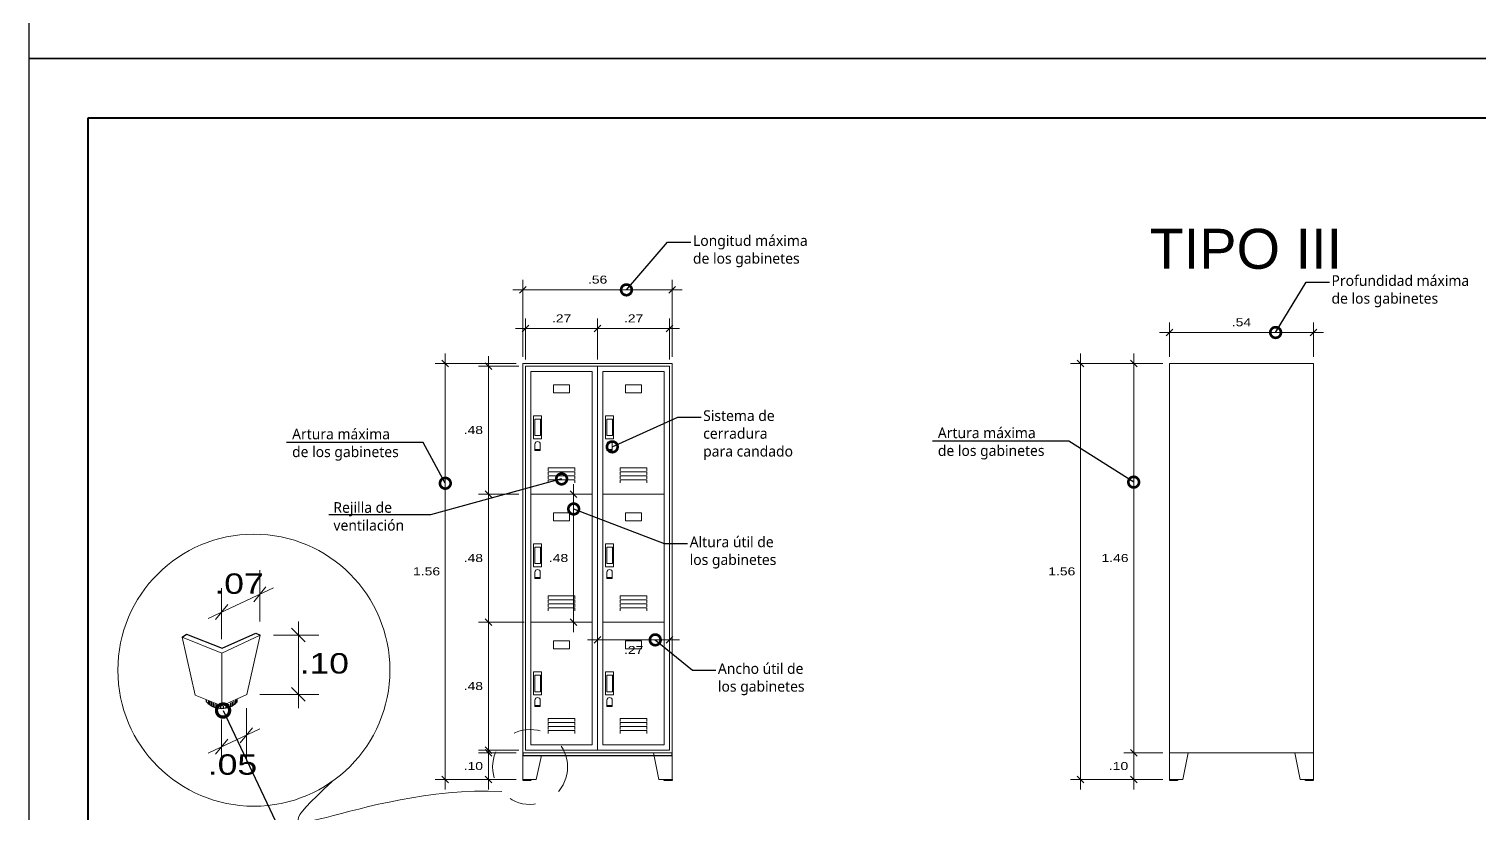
# Model space of a CAD drawing. Header units: inches. Extents: x 14.5 to 23.1, y -0.2 to 17.9.
# Drawn here: x 14.48 to 19.92, y 3.02 to 5.96 of the extents above; entities that cross this region are included whole.
import ezdxf
from ezdxf import colors
from ezdxf.entities.mleader import LeaderData, LeaderLine
from ezdxf.math import Vec2, Vec3

# ---------------------------------------------------------------- set-up
doc = ezdxf.new("R2010")
doc.units = ezdxf.units.IN
doc.header["$MEASUREMENT"] = 0
doc.linetypes.add('ACAD_ISO03W100', pattern=[30, 12, -18])
doc.linetypes.add('HIDDENX2', pattern=[19.05, 12.7, -6.35])
for name, color, linetype, lineweight in [('01', 9, 'Continuous', 5), ('02', 7, 'Continuous', 20), ('A_PROYECCIONES-02', 1, 'HIDDENX2', 13), ('Letras El', 7, 'Continuous', 5)]:
    doc.layers.add(name, color=color, linetype=linetype, lineweight=lineweight)
doc.styles.add('Santa Rosa 1 50', font='trebuc.ttf')
doc.styles.get("Standard").update_dxf_attribs({"font": 'arial.ttf'})
doc.styles.add('TM-DIM', font='GOTHIC.TTF', dxfattribs={"width": 1.3})
doc.dimstyles.new('TM-25-4', dxfattribs={"dimscale": 0.25, "dimtxt": 0.12, "dimasz": 0.1, "dimexe": 0.15, "dimexo": 0.1, "dimgap": 0.09, "dimtad": 2, "dimtih": 1, "dimtoh": 1, "dimzin": 4, "dimdsep": 46, "dimtxsty": 'TM-DIM', "dimblk": 'OBLIQUE', "dimcen": 0.05, "dimdle": 0.15, "dimclrd": 1, "dimclre": 1, "dimclrt": 7, "dimadec": 0, "dimazin": 0, "dimtfac": 1, "dimtix": 1, "dimtmove": 2, "dimatfit": 3, "dimldrblk": 'OBLIQUE', "dimfxl": 1, "dimtolj": 1, "dimtzin": 4, "dimlwd": 0, "dimlwe": 0, "dimarcsym": 0})

# ---------------------------------------------------------------- blocks, each defined once
blk = doc.blocks.new('_Oblique')
at = {"color": 0, "linetype": 'ByBlock', "lineweight": -2}
blk.add_line((-0.5, -0.5), (0.5, 0.5), dxfattribs=at)
blk = doc.blocks.new('*D41')
at = {"color": 1, "lineweight": 0, "transparency": 16777216}
for p, q in [((18.757, 4.7336), (18.757, 4.8618)), ((19.297, 4.7336), (19.297, 4.8618)), ((18.7195, 4.8243), (19.3345, 4.8243))]:
    blk.add_line(p, q, dxfattribs=at)
at = {"layer": 'Defpoints', "color": 0, "transparency": 16777216}
for p in [(19.297, 4.8243), (18.757, 4.7086), (19.297, 4.7086)]:
    blk.add_point(p, dxfattribs=at)
at = {"color": 1, "lineweight": 0, "transparency": 16777216, "xscale": 0.025, "yscale": 0.025, "zscale": 0.025, "rotation": 180}
blk.add_blockref('_Oblique', (18.757, 4.8243), dxfattribs=at)
at = {"color": 1, "lineweight": 0, "transparency": 16777216, "xscale": 0.025, "yscale": 0.025, "zscale": 0.025}
blk.add_blockref('_Oblique', (19.297, 4.8243), dxfattribs=at)
at = {"color": 7, "transparency": 16777216, "insert": (19.027, 4.8625), "char_height": 0.03, "attachment_point": 5, "style": 'TM-DIM'}
blk.add_mtext('\\A1;.54', dxfattribs=at)
blk = doc.blocks.new('*D42')
at = {"color": 1, "lineweight": 0, "transparency": 16777216}
for p, q in [((18.6229, 4.7461), (18.6229, 3.2111)), ((18.732, 4.7086), (18.5854, 4.7086)), ((18.732, 3.2486), (18.5854, 3.2486))]:
    blk.add_line(p, q, dxfattribs=at)
at = {"layer": 'Defpoints', "color": 0, "transparency": 16777216}
for p in [(18.757, 4.7086), (18.6229, 3.2486), (18.757, 3.2486)]:
    blk.add_point(p, dxfattribs=at)
at = {"color": 1, "lineweight": 0, "transparency": 16777216, "xscale": 0.025, "yscale": 0.025, "zscale": 0.025}
for p, rotation in [((18.6229, 4.7086), 90), ((18.6229, 3.2486), 270)]:
    blk.add_blockref('_Oblique', p, dxfattribs=dict(at, rotation=rotation))
at = {"color": 7, "transparency": 16777216, "insert": (18.5528, 3.9786), "char_height": 0.03, "attachment_point": 5, "style": 'TM-DIM'}
blk.add_mtext('\\A1;1.46', dxfattribs=at)
blk = doc.blocks.new('*D43')
at = {"color": 1, "lineweight": 0, "transparency": 16777216}
for p, q in [((18.6229, 3.1111), (18.6229, 3.2861)), ((18.732, 3.2486), (18.5854, 3.2486)), ((18.732, 3.1486), (18.5854, 3.1486))]:
    blk.add_line(p, q, dxfattribs=at)
at = {"layer": 'Defpoints', "color": 0, "transparency": 16777216}
for p in [(18.6229, 3.2486), (18.757, 3.2486), (18.757, 3.1486)]:
    blk.add_point(p, dxfattribs=at)
at = {"color": 1, "lineweight": 0, "transparency": 16777216, "xscale": 0.025, "yscale": 0.025, "zscale": 0.025}
for p, rotation in [((18.6229, 3.2486), 90), ((18.6229, 3.1486), 270)]:
    blk.add_blockref('_Oblique', p, dxfattribs=dict(at, rotation=rotation))
at = {"color": 7, "transparency": 16777216, "insert": (18.5661, 3.1986), "char_height": 0.03, "attachment_point": 5, "style": 'TM-DIM'}
blk.add_mtext('\\A1;.10', dxfattribs=at)
blk = doc.blocks.new('*D40')
at = {"color": 1, "lineweight": 0, "transparency": 16777216}
for p, q in [((18.4234, 4.7461), (18.4234, 3.1111)), ((18.732, 4.7086), (18.3859, 4.7086)), ((18.732, 3.1486), (18.3859, 3.1486))]:
    blk.add_line(p, q, dxfattribs=at)
at = {"layer": 'Defpoints', "color": 0, "transparency": 16777216}
for p in [(18.757, 4.7086), (18.4234, 3.1486), (18.757, 3.1486)]:
    blk.add_point(p, dxfattribs=at)
at = {"color": 1, "lineweight": 0, "transparency": 16777216, "xscale": 0.025, "yscale": 0.025, "zscale": 0.025}
for p, rotation in [((18.4234, 4.7086), 90), ((18.4234, 3.1486), 270)]:
    blk.add_blockref('_Oblique', p, dxfattribs=dict(at, rotation=rotation))
at = {"color": 7, "transparency": 16777216, "insert": (18.3533, 3.9286), "char_height": 0.03, "attachment_point": 5, "style": 'TM-DIM'}
blk.add_mtext('\\A1;1.56', dxfattribs=at)
blk = doc.blocks.new('*D57')
at = {"color": 1, "lineweight": 0, "transparency": 16777216}
for p, q in [((16.2038, 4.7361), (16.2038, 4.1811)), ((16.318, 4.6986), (16.1663, 4.6986)), ((16.318, 4.2186), (16.1663, 4.2186))]:
    blk.add_line(p, q, dxfattribs=at)
at = {"layer": 'Defpoints', "color": 0, "transparency": 16777216}
for p in [(16.343, 4.6986), (16.2038, 4.2186), (16.343, 4.2186)]:
    blk.add_point(p, dxfattribs=at)
at = {"color": 1, "lineweight": 0, "transparency": 16777216, "xscale": 0.025, "yscale": 0.025, "zscale": 0.025}
for p, rotation in [((16.2038, 4.6986), 90), ((16.2038, 4.2186), 270)]:
    blk.add_blockref('_Oblique', p, dxfattribs=dict(at, rotation=rotation))
at = {"color": 7, "transparency": 16777216, "insert": (16.1471, 4.4586), "char_height": 0.03, "attachment_point": 5, "style": 'TM-DIM'}
blk.add_mtext('\\A1;.48', dxfattribs=at)
blk = doc.blocks.new('*D58')
at = {"color": 1, "lineweight": 0, "transparency": 16777216}
for p, q in [((16.2038, 4.2561), (16.2038, 3.7011)), ((16.318, 4.2186), (16.1663, 4.2186)), ((16.338, 3.7386), (16.1663, 3.7386))]:
    blk.add_line(p, q, dxfattribs=at)
at = {"layer": 'Defpoints', "color": 0, "transparency": 16777216}
for p in [(16.343, 4.2186), (16.2038, 3.7386), (16.363, 3.7386)]:
    blk.add_point(p, dxfattribs=at)
at = {"color": 1, "lineweight": 0, "transparency": 16777216, "xscale": 0.025, "yscale": 0.025, "zscale": 0.025}
for p, rotation in [((16.2038, 4.2186), 90), ((16.2038, 3.7386), 270)]:
    blk.add_blockref('_Oblique', p, dxfattribs=dict(at, rotation=rotation))
at = {"color": 7, "transparency": 16777216, "insert": (16.1471, 3.9786), "char_height": 0.03, "attachment_point": 5, "style": 'TM-DIM'}
blk.add_mtext('\\A1;.48', dxfattribs=at)
blk = doc.blocks.new('*D59')
at = {"color": 1, "lineweight": 0, "transparency": 16777216}
for p, q in [((16.2038, 3.7761), (16.2038, 3.2211)), ((16.338, 3.7386), (16.1663, 3.7386)), ((16.318, 3.2586), (16.1663, 3.2586))]:
    blk.add_line(p, q, dxfattribs=at)
at = {"layer": 'Defpoints', "color": 0, "transparency": 16777216}
for p in [(16.363, 3.7386), (16.2038, 3.2586), (16.343, 3.2586)]:
    blk.add_point(p, dxfattribs=at)
at = {"color": 1, "lineweight": 0, "transparency": 16777216, "xscale": 0.025, "yscale": 0.025, "zscale": 0.025}
for p, rotation in [((16.2038, 3.7386), 90), ((16.2038, 3.2586), 270)]:
    blk.add_blockref('_Oblique', p, dxfattribs=dict(at, rotation=rotation))
at = {"color": 7, "transparency": 16777216, "insert": (16.1471, 3.4986), "char_height": 0.03, "attachment_point": 5, "style": 'TM-DIM'}
blk.add_mtext('\\A1;.48', dxfattribs=at)
blk = doc.blocks.new('*D60')
at = {"color": 1, "lineweight": 0, "transparency": 16777216}
for p, q in [((16.2038, 3.2861), (16.2038, 3.1111)), ((16.308, 3.2486), (16.1663, 3.2486)), ((16.308, 3.1486), (16.1663, 3.1486))]:
    blk.add_line(p, q, dxfattribs=at)
at = {"layer": 'Defpoints', "color": 0, "transparency": 16777216}
for p in [(16.333, 3.2486), (16.2038, 3.1486), (16.333, 3.1486)]:
    blk.add_point(p, dxfattribs=at)
at = {"color": 1, "lineweight": 0, "transparency": 16777216, "xscale": 0.025, "yscale": 0.025, "zscale": 0.025}
for p, rotation in [((16.2038, 3.2486), 90), ((16.2038, 3.1486), 270)]:
    blk.add_blockref('_Oblique', p, dxfattribs=dict(at, rotation=rotation))
at = {"color": 7, "transparency": 16777216, "insert": (16.1471, 3.1986), "char_height": 0.03, "attachment_point": 5, "style": 'TM-DIM'}
blk.add_mtext('\\A1;.10', dxfattribs=at)
blk = doc.blocks.new('*D61')
at = {"color": 1, "lineweight": 0, "transparency": 16777216}
for p, q in [((16.0419, 3.1111), (16.0419, 4.7461)), ((16.308, 4.7086), (16.0044, 4.7086)), ((16.308, 3.1486), (16.0044, 3.1486))]:
    blk.add_line(p, q, dxfattribs=at)
at = {"layer": 'Defpoints', "color": 0, "transparency": 16777216}
for p in [(16.0419, 4.7086), (16.333, 4.7086), (16.333, 3.1486)]:
    blk.add_point(p, dxfattribs=at)
at = {"color": 1, "lineweight": 0, "transparency": 16777216, "xscale": 0.025, "yscale": 0.025, "zscale": 0.025}
for p, rotation in [((16.0419, 4.7086), 90), ((16.0419, 3.1486), 270)]:
    blk.add_blockref('_Oblique', p, dxfattribs=dict(at, rotation=rotation))
at = {"color": 7, "transparency": 16777216, "insert": (15.9718, 3.9286), "char_height": 0.03, "attachment_point": 5, "style": 'TM-DIM'}
blk.add_mtext('\\A1;1.56', dxfattribs=at)
blk = doc.blocks.new('*D62')
at = {"color": 1, "lineweight": 0, "transparency": 16777216}
for p, q in [((16.343, 4.7236), (16.343, 4.8766)), ((16.613, 4.7236), (16.613, 4.8766)), ((16.3055, 4.8391), (16.6505, 4.8391))]:
    blk.add_line(p, q, dxfattribs=at)
at = {"layer": 'Defpoints', "color": 0, "transparency": 16777216}
for p in [(16.613, 4.8391), (16.343, 4.6986), (16.613, 4.6986)]:
    blk.add_point(p, dxfattribs=at)
at = {"color": 1, "lineweight": 0, "transparency": 16777216, "xscale": 0.025, "yscale": 0.025, "zscale": 0.025, "rotation": 180}
blk.add_blockref('_Oblique', (16.343, 4.8391), dxfattribs=at)
at = {"color": 1, "lineweight": 0, "transparency": 16777216, "xscale": 0.025, "yscale": 0.025, "zscale": 0.025}
blk.add_blockref('_Oblique', (16.613, 4.8391), dxfattribs=at)
at = {"color": 7, "transparency": 16777216, "insert": (16.478, 4.8773), "char_height": 0.03, "attachment_point": 5, "style": 'TM-DIM'}
blk.add_mtext('\\A1;.27', dxfattribs=at)
blk = doc.blocks.new('*D63')
at = {"color": 1, "lineweight": 0, "transparency": 16777216}
for p, q in [((16.613, 4.7236), (16.613, 4.8766)), ((16.883, 4.7236), (16.883, 4.8766)), ((16.5755, 4.8391), (16.9205, 4.8391))]:
    blk.add_line(p, q, dxfattribs=at)
at = {"layer": 'Defpoints', "color": 0, "transparency": 16777216}
for p in [(16.883, 4.8391), (16.613, 4.6986), (16.883, 4.6986)]:
    blk.add_point(p, dxfattribs=at)
at = {"color": 1, "lineweight": 0, "transparency": 16777216, "xscale": 0.025, "yscale": 0.025, "zscale": 0.025, "rotation": 180}
blk.add_blockref('_Oblique', (16.613, 4.8391), dxfattribs=at)
at = {"color": 1, "lineweight": 0, "transparency": 16777216, "xscale": 0.025, "yscale": 0.025, "zscale": 0.025}
blk.add_blockref('_Oblique', (16.883, 4.8391), dxfattribs=at)
at = {"color": 7, "transparency": 16777216, "insert": (16.748, 4.8773), "char_height": 0.03, "attachment_point": 5, "style": 'TM-DIM'}
blk.add_mtext('\\A1;.27', dxfattribs=at)
blk = doc.blocks.new('*D64')
at = {"color": 1, "lineweight": 0, "transparency": 16777216}
for p, q in [((16.333, 4.7336), (16.333, 5.0217)), ((16.893, 4.7336), (16.893, 5.0217)), ((16.2955, 4.9842), (16.9305, 4.9842))]:
    blk.add_line(p, q, dxfattribs=at)
at = {"layer": 'Defpoints', "color": 0, "transparency": 16777216}
for p in [(16.893, 4.9842), (16.333, 4.7086), (16.893, 4.7086)]:
    blk.add_point(p, dxfattribs=at)
at = {"color": 1, "lineweight": 0, "transparency": 16777216, "xscale": 0.025, "yscale": 0.025, "zscale": 0.025, "rotation": 180}
blk.add_blockref('_Oblique', (16.333, 4.9842), dxfattribs=at)
at = {"color": 1, "lineweight": 0, "transparency": 16777216, "xscale": 0.025, "yscale": 0.025, "zscale": 0.025}
blk.add_blockref('_Oblique', (16.893, 4.9842), dxfattribs=at)
at = {"color": 7, "transparency": 16777216, "insert": (16.613, 5.0224), "char_height": 0.03, "attachment_point": 5, "style": 'TM-DIM'}
blk.add_mtext('\\A1;.56', dxfattribs=at)
blk = doc.blocks.new('*D56')
at = {"color": 1, "lineweight": 0, "transparency": 16777216}
for p, q in [((16.613, 3.7136), (16.613, 3.6345)), ((16.883, 3.7136), (16.883, 3.6345)), ((16.5755, 3.672), (16.9205, 3.672))]:
    blk.add_line(p, q, dxfattribs=at)
at = {"layer": 'Defpoints', "color": 0, "transparency": 16777216}
for p in [(16.613, 3.7386), (16.883, 3.7386), (16.883, 3.672)]:
    blk.add_point(p, dxfattribs=at)
at = {"color": 1, "lineweight": 0, "transparency": 16777216, "xscale": 0.025, "yscale": 0.025, "zscale": 0.025, "rotation": 180}
blk.add_blockref('_Oblique', (16.613, 3.672), dxfattribs=at)
at = {"color": 1, "lineweight": 0, "transparency": 16777216, "xscale": 0.025, "yscale": 0.025, "zscale": 0.025}
blk.add_blockref('_Oblique', (16.883, 3.672), dxfattribs=at)
at = {"color": 7, "transparency": 16777216, "insert": (16.748, 3.6338), "char_height": 0.03, "attachment_point": 5, "style": 'TM-DIM'}
blk.add_mtext('\\A1;.27', dxfattribs=at)
blk = doc.blocks.new('*D55')
at = {"color": 1, "lineweight": 0, "transparency": 16777216}
for p, q in [((16.5232, 4.2561), (16.5232, 3.7011)), ((16.588, 4.2186), (16.4857, 4.2186)), ((16.588, 3.7386), (16.4857, 3.7386))]:
    blk.add_line(p, q, dxfattribs=at)
at = {"layer": 'Defpoints', "color": 0, "transparency": 16777216}
for p in [(16.613, 4.2186), (16.5232, 3.7386), (16.613, 3.7386)]:
    blk.add_point(p, dxfattribs=at)
at = {"color": 1, "lineweight": 0, "transparency": 16777216, "xscale": 0.025, "yscale": 0.025, "zscale": 0.025}
for p, rotation in [((16.5232, 4.2186), 90), ((16.5232, 3.7386), 270)]:
    blk.add_blockref('_Oblique', p, dxfattribs=dict(at, rotation=rotation))
at = {"color": 7, "transparency": 16777216, "insert": (16.4665, 3.9786), "char_height": 0.03, "attachment_point": 5, "style": 'TM-DIM'}
blk.add_mtext('\\A1;.48', dxfattribs=at)
blk = doc.blocks.new('_DotSmall')
at = {"color": 0, "linetype": 'ByBlock', "const_width": 0.5}
blk.add_lwpolyline([(-0.0625, 0, 1), (0.0625, 0, 1)], format="xyb", close=True, dxfattribs=at)

msp = doc.modelspace()

# ---------------------------------------------------------------- linework, layer by layer
for p, q in [((15.0558, 3.6819), (15.0722, 3.6936)), ((15.0722, 3.6936), (15.2054, 3.6407)), ((15.2054, 3.6407), (15.3316, 3.6971)), ((15.3316, 3.6971), (15.3479, 3.6891)), ((15.1465, 3.4395), (15.1465, 3.4477)), ((15.1535, 3.4437), (15.1535, 3.4342)), ((15.1588, 3.4412), (15.1588, 3.4297)), ((15.1653, 3.4382), (15.1653, 3.4266)), ((15.1717, 3.4349), (15.1717, 3.4234)), ((15.1776, 3.4321), (15.1776, 3.4205)), ((15.1836, 3.4301), (15.1836, 3.4185)), ((15.2185, 3.4274), (15.2185, 3.4158)), ((15.2287, 3.4314), (15.2287, 3.4199)), ((15.2368, 3.4352), (15.2368, 3.4236)), ((15.2432, 3.4388), (15.2432, 3.4272)), ((15.2492, 3.4424), (15.2492, 3.4308)), ((15.2551, 3.4459), (15.2551, 3.4343)), ((15.2612, 3.4395), (15.2612, 3.4491)), ((15.192, 3.4264), (15.192, 3.4169)), ((15.1996, 3.4242), (15.1996, 3.417)), ((15.209, 3.4231), (15.209, 3.4163)), ((16.3342, 3.1474), (16.3342, 3.1447)), ((16.3353, 3.1474), (16.3353, 3.1447)), ((16.3371, 3.1474), (16.3371, 3.1447)), ((16.3393, 3.1474), (16.3393, 3.1447)), ((16.3417, 3.1474), (16.3417, 3.1447)), ((16.344, 3.1474), (16.344, 3.1447)), ((16.3465, 3.1474), (16.3465, 3.1447)), ((16.3487, 3.1474), (16.3487, 3.1447)), ((16.3519, 3.1474), (16.3519, 3.1447)), ((16.3545, 3.1474), (16.3545, 3.1447)), ((16.3572, 3.1474), (16.3572, 3.1447)), ((16.3591, 3.1474), (16.3591, 3.1447)), ((16.3611, 3.1474), (16.3611, 3.1447)), ((16.8638, 3.1478), (16.8638, 3.1451)), ((16.8649, 3.1478), (16.8649, 3.1451)), ((16.8666, 3.1478), (16.8666, 3.1451)), ((16.8688, 3.1478), (16.8688, 3.1451)), ((16.8712, 3.1478), (16.8712, 3.1451)), ((16.8735, 3.1478), (16.8735, 3.1451)), ((16.8761, 3.1478), (16.8761, 3.1451)), ((16.8783, 3.1478), (16.8783, 3.1451)), ((16.8815, 3.1478), (16.8815, 3.1451)), ((16.8841, 3.1478), (16.8841, 3.1451)), ((16.8867, 3.1478), (16.8867, 3.1451)), ((16.8887, 3.1478), (16.8887, 3.1451)), ((16.8906, 3.1478), (16.8906, 3.1451)), ((18.7586, 3.1476), (18.7586, 3.1449)), ((18.7597, 3.1476), (18.7597, 3.1449)), ((18.7614, 3.1476), (18.7614, 3.1449)), ((18.7636, 3.1476), (18.7636, 3.1449)), ((18.766, 3.1476), (18.766, 3.1449)), ((18.7683, 3.1476), (18.7683, 3.1449)), ((18.7708, 3.1476), (18.7708, 3.1449)), ((18.7731, 3.1476), (18.7731, 3.1449)), ((18.7763, 3.1476), (18.7763, 3.1449)), ((18.7788, 3.1476), (18.7788, 3.1449)), ((18.7815, 3.1476), (18.7815, 3.1449)), ((18.7835, 3.1476), (18.7835, 3.1449)), ((18.7854, 3.1476), (18.7854, 3.1449)), ((19.2681, 3.148), (19.2681, 3.1453)), ((19.2692, 3.148), (19.2692, 3.1453)), ((19.2709, 3.148), (19.2709, 3.1453)), ((19.2731, 3.148), (19.2731, 3.1453)), ((19.2755, 3.148), (19.2755, 3.1453)), ((19.2778, 3.148), (19.2778, 3.1453)), ((19.2803, 3.148), (19.2803, 3.1453)), ((19.2826, 3.148), (19.2826, 3.1453)), ((19.2858, 3.148), (19.2858, 3.1453)), ((19.2883, 3.148), (19.2883, 3.1453)), ((19.291, 3.148), (19.291, 3.1453)), ((19.293, 3.148), (19.293, 3.1453)), ((19.2949, 3.148), (19.2949, 3.1453))]:
    msp.add_line(p, q)
at = {"color": 5, "lineweight": 40}
msp.add_lwpolyline([(14.7032, 5.6292), (22.8592, 5.6292), (22.8592, 0.0699), (14.7032, 0.0699)], close=True, dxfattribs=at)
msp.add_lwpolyline([(16.333, 3.2486), (16.333, 3.2386), (16.893, 3.2386), (16.893, 3.2486)])
for points in [[(16.3335, 3.1477), (16.3625, 3.1477), (16.3625, 3.1443), (16.3335, 3.1443)], [(16.8631, 3.1481), (16.892, 3.1481), (16.892, 3.1447), (16.8631, 3.1447)], [(18.7578, 3.1479), (18.7868, 3.1479), (18.7868, 3.1445), (18.7578, 3.1445)], [(19.2673, 3.1484), (19.2963, 3.1484), (19.2963, 3.1449), (19.2673, 3.1449)]]:
    msp.add_lwpolyline(points, close=True)
msp.add_arc((15.2039, 3.4937), 0.0789, 223.4079, 316.5913)
at = {"layer": '01'}
for p, q in [((16.613, 4.6986), (16.613, 3.2586)), ((16.363, 4.2186), (16.593, 4.2186)), ((16.633, 4.2186), (16.863, 4.2186)), ((16.363, 3.7386), (16.593, 3.7386)), ((16.633, 3.7386), (16.863, 3.7386))]:
    msp.add_line(p, q, dxfattribs=at)
at = {"layer": '01', "color": 1, "lineweight": 0}
for p, q in [((15.3466, 3.741), (15.3466, 3.9327)), ((15.1524, 3.752), (15.3976, 3.8669)), ((15.2034, 3.6739), (15.2034, 3.8657)), ((15.3466, 3.741), (15.3466, 3.9136)), ((15.4913, 3.741), (15.4913, 3.4164)), ((15.3976, 3.69), (15.5678, 3.69)), ((15.4913, 3.4674), (15.4913, 3.4938)), ((15.347, 3.4674), (15.5678, 3.4674)), ((15.2034, 3.3731), (15.2034, 3.2004)), ((15.2034, 3.3731), (15.2034, 3.1813)), ((15.296, 3.4164), (15.296, 3.2246)), ((15.1524, 3.2472), (15.347, 3.3383))]:
    msp.add_line(p, q, dxfattribs=at)
at = {"layer": '01'}
for points in [[(16.363, 4.6786), (16.593, 4.6786), (16.593, 3.2786), (16.363, 3.2786)], [(16.633, 4.6786), (16.863, 4.6786), (16.863, 3.2786), (16.633, 3.2786)], [(16.448, 4.5986), (16.508, 4.5986), (16.508, 4.6286), (16.448, 4.6286)], [(16.718, 4.5986), (16.778, 4.5986), (16.778, 4.6286), (16.718, 4.6286)], [(16.373, 4.4256), (16.403, 4.4256), (16.403, 4.5116), (16.373, 4.5116)], [(16.377, 4.4376), (16.399, 4.4376), (16.399, 4.4996), (16.377, 4.4996)], [(16.643, 4.4256), (16.673, 4.4256), (16.673, 4.5116), (16.643, 4.5116)], [(16.647, 4.4376), (16.669, 4.4376), (16.669, 4.4996), (16.647, 4.4996)], [(16.378, 4.3836), (16.398, 4.3836), (16.398, 4.3856), (16.378, 4.3856)], [(16.378, 4.3816), (16.398, 4.3816), (16.398, 4.3836), (16.378, 4.3836)], [(16.648, 4.3836), (16.668, 4.3836), (16.668, 4.3856), (16.648, 4.3856)], [(16.648, 4.3816), (16.668, 4.3816), (16.668, 4.3836), (16.648, 4.3836)], [(16.448, 4.1186), (16.508, 4.1186), (16.508, 4.1486), (16.448, 4.1486)], [(16.718, 4.1186), (16.778, 4.1186), (16.778, 4.1486), (16.718, 4.1486)], [(16.373, 3.9456), (16.403, 3.9456), (16.403, 4.0316), (16.373, 4.0316)], [(16.643, 3.9456), (16.673, 3.9456), (16.673, 4.0316), (16.643, 4.0316)], [(16.377, 3.9576), (16.399, 3.9576), (16.399, 4.0196), (16.377, 4.0196)], [(16.647, 3.9576), (16.669, 3.9576), (16.669, 4.0196), (16.647, 4.0196)], [(16.378, 3.9036), (16.398, 3.9036), (16.398, 3.9056), (16.378, 3.9056)], [(16.378, 3.9016), (16.398, 3.9016), (16.398, 3.9036), (16.378, 3.9036)], [(16.648, 3.9036), (16.668, 3.9036), (16.668, 3.9056), (16.648, 3.9056)], [(16.648, 3.9016), (16.668, 3.9016), (16.668, 3.9036), (16.648, 3.9036)], [(16.448, 3.6386), (16.508, 3.6386), (16.508, 3.6686), (16.448, 3.6686)], [(16.718, 3.6386), (16.778, 3.6386), (16.778, 3.6686), (16.718, 3.6686)], [(16.718, 3.6386), (16.778, 3.6386), (16.778, 3.6686), (16.718, 3.6686)], [(16.373, 3.4656), (16.403, 3.4656), (16.403, 3.5516), (16.373, 3.5516)], [(16.377, 3.4776), (16.399, 3.4776), (16.399, 3.5396), (16.377, 3.5396)], [(16.643, 3.4656), (16.673, 3.4656), (16.673, 3.5516), (16.643, 3.5516)], [(16.647, 3.4776), (16.669, 3.4776), (16.669, 3.5396), (16.647, 3.5396)], [(16.378, 3.4236), (16.398, 3.4236), (16.398, 3.4256), (16.378, 3.4256)], [(16.378, 3.4216), (16.398, 3.4216), (16.398, 3.4236), (16.378, 3.4236)], [(16.648, 3.4236), (16.668, 3.4236), (16.668, 3.4256), (16.648, 3.4256)], [(16.648, 3.4216), (16.668, 3.4216), (16.668, 3.4236), (16.648, 3.4236)]]:
    msp.add_lwpolyline(points, close=True, dxfattribs=at)
for points in [[(16.378, 4.4056), (16.378, 4.3856), (16.398, 4.3856), (16.398, 4.4056)], [(16.648, 4.4056), (16.648, 4.3856), (16.668, 4.3856), (16.668, 4.4056)], [(16.428, 4.3062), (16.428, 4.3173), (16.528, 4.3173), (16.528, 4.3062)], [(16.428, 4.2912), (16.428, 4.3023), (16.528, 4.3023), (16.528, 4.2912)], [(16.698, 4.3062), (16.698, 4.3173), (16.798, 4.3173), (16.798, 4.3062)], [(16.698, 4.2912), (16.698, 4.3023), (16.798, 4.3023), (16.798, 4.2912)], [(16.428, 4.2762), (16.428, 4.2873), (16.528, 4.2873), (16.528, 4.2762)], [(16.428, 4.2612), (16.428, 4.2723), (16.528, 4.2723), (16.528, 4.2612)], [(16.698, 4.2762), (16.698, 4.2873), (16.798, 4.2873), (16.798, 4.2762)], [(16.698, 4.2612), (16.698, 4.2723), (16.798, 4.2723), (16.798, 4.2612)], [(16.378, 3.9256), (16.378, 3.9056), (16.398, 3.9056), (16.398, 3.9256)], [(16.648, 3.9256), (16.648, 3.9056), (16.668, 3.9056), (16.668, 3.9256)], [(16.428, 3.8262), (16.428, 3.8373), (16.528, 3.8373), (16.528, 3.8262)], [(16.428, 3.8112), (16.428, 3.8223), (16.528, 3.8223), (16.528, 3.8112)], [(16.698, 3.8262), (16.698, 3.8373), (16.798, 3.8373), (16.798, 3.8262)], [(16.698, 3.8112), (16.698, 3.8223), (16.798, 3.8223), (16.798, 3.8112)], [(16.428, 3.7962), (16.428, 3.8073), (16.528, 3.8073), (16.528, 3.7962)], [(16.428, 3.7812), (16.428, 3.7923), (16.528, 3.7923), (16.528, 3.7812)], [(16.698, 3.7962), (16.698, 3.8073), (16.798, 3.8073), (16.798, 3.7962)], [(16.698, 3.7812), (16.698, 3.7923), (16.798, 3.7923), (16.798, 3.7812)], [(16.378, 3.4456), (16.378, 3.4256), (16.398, 3.4256), (16.398, 3.4456)], [(16.648, 3.4456), (16.648, 3.4256), (16.668, 3.4256), (16.668, 3.4456)], [(16.428, 3.3662), (16.428, 3.3773), (16.528, 3.3773), (16.528, 3.3662)], [(16.698, 3.3662), (16.698, 3.3773), (16.798, 3.3773), (16.798, 3.3662)], [(16.428, 3.3512), (16.428, 3.3623), (16.528, 3.3623), (16.528, 3.3512)], [(16.428, 3.3362), (16.428, 3.3473), (16.528, 3.3473), (16.528, 3.3362)], [(16.428, 3.3212), (16.428, 3.3323), (16.528, 3.3323), (16.528, 3.3212)], [(16.698, 3.3512), (16.698, 3.3623), (16.798, 3.3623), (16.798, 3.3512)], [(16.698, 3.3362), (16.698, 3.3473), (16.798, 3.3473), (16.798, 3.3362)], [(16.698, 3.3212), (16.698, 3.3323), (16.798, 3.3323), (16.798, 3.3212)]]:
    msp.add_lwpolyline(points, dxfattribs=at)
msp.add_circle((15.3243, 3.5582), 0.51, dxfattribs=at)
for centre in [(16.388, 4.4056), (16.658, 4.4056), (16.388, 3.9256), (16.658, 3.9256), (16.388, 3.4456), (16.658, 3.4456)]:
    msp.add_arc(centre, 0.01, 0, 180, dxfattribs=at)
msp.add_open_spline([(15.6174, 3.1409), (15.2619, 2.8104), (15.7056, 3.125), (16.2533, 3.1038)], degree=3, dxfattribs=at)
at = {"layer": '02'}
for p, q in [((15.2047, 3.6221), (15.0558, 3.6819)), ((15.0558, 3.6819), (15.104, 3.4646)), ((15.3479, 3.6891), (15.2047, 3.6221)), ((15.2973, 3.4666), (15.3479, 3.6891)), ((15.2047, 3.6221), (15.2047, 3.4241)), ((15.104, 3.4646), (15.2047, 3.4241)), ((15.2047, 3.4241), (15.2973, 3.4666))]:
    msp.add_line(p, q, dxfattribs=at)
for points in [[(16.333, 4.7086), (16.333, 3.2486), (16.893, 3.2486), (16.893, 4.7086)], [(16.343, 4.6986), (16.343, 3.2586), (16.883, 3.2586), (16.883, 4.6986)], [(18.757, 4.7086), (18.757, 3.2486), (19.297, 3.2486), (19.297, 4.7086)]]:
    msp.add_lwpolyline(points, close=True, dxfattribs=at)
for points in [[(16.333, 3.2386), (16.333, 3.1486), (16.383, 3.1486), (16.403, 3.2386)], [(16.893, 3.2486), (16.893, 3.1486), (16.843, 3.1486), (16.823, 3.2486)], [(18.757, 3.2486), (18.757, 3.1486), (18.807, 3.1486), (18.827, 3.2486)], [(19.297, 3.2486), (19.297, 3.1486), (19.247, 3.1486), (19.227, 3.2486)]]:
    msp.add_lwpolyline(points, dxfattribs=at)
at = {"layer": 'A_PROYECCIONES-02', "ltscale": 0.005}
msp.add_circle((16.3599, 3.1953), 0.1405, dxfattribs=at)
at = {"layer": 'Defpoints', "color": 6, "linetype": 'ACAD_ISO03W100'}
for points in [[(14.4812, 11.8545), (23.0812, 11.8545), (23.0812, 5.8512), (14.4812, 5.8512)], [(14.4812, 5.8512), (23.0812, 5.8512), (23.0812, -0.1521), (14.4812, -0.1521)]]:
    msp.add_lwpolyline(points, close=True, dxfattribs=at)

# ---------------------------------------------------------------- block references
at = {"layer": '01', "color": 1, "lineweight": 0}
for p, xscale, yscale, zscale, rotation in [((15.3466, 3.843), 0.05100145256119441, 0.05100145256119441, 0.05100145256119441, 186.0999999999997), ((15.2034, 3.7759), 0.0510014525611944, 0.0510014525611944, 0.0510014525611944, 186.0999999999997), ((15.4913, 3.69), 0.05100145256119443, 0.05100145256119443, 0.05100145256119443, 270), ((15.4913, 3.4674), 0.05100145256119443, 0.05100145256119443, 0.05100145256119443, 90), ((15.296, 3.3144), 0.05100145256119436, 0.05100145256119436, 0.05100145256119436, 6.099999999999735), ((15.2034, 3.271), 0.05100145256119444, 0.05100145256119444, 0.05100145256119444, 6.099999999999785)]:
    msp.add_blockref('_Oblique', p, dxfattribs=dict(at, xscale=xscale, yscale=yscale, zscale=zscale, rotation=rotation))

# ---------------------------------------------------------------- texts
at = {"layer": '01', "insert": (18.6826, 5.2132), "char_height": 0.15, "attachment_point": 1}
msp.add_mtext_dynamic_manual_height_columns('TIPO III', width=0.827846, gutter_width=1.0797, heights=[0], dxfattribs=at)
at = {"layer": '01', "color": 7, "char_height": 0.0765, "attachment_point": 5, "style": 'TM-DIM'}
for s, insert in [('\\A1;.07', (15.2686, 3.8822)), ('\\A1;.10', (15.5882, 3.5833)), ('\\A1;.05', (15.244, 3.2039))]:
    msp.add_mtext(s, dxfattribs=dict(at, insert=insert))

# ---------------------------------------------------------------- dimensions: what is measured, and where the dimension line sits
for base, p1, p2, picture, middle in [((16.893, 4.9842), (16.333, 4.7086), (16.893, 4.7086), '*D64', (16.613, 5.0224)), ((16.613, 4.8391), (16.343, 4.6986), (16.613, 4.6986), '*D62', (16.478, 4.8773)), ((16.883, 4.8391), (16.613, 4.6986), (16.883, 4.6986), '*D63', (16.748, 4.8773)), ((19.297, 4.8243), (18.757, 4.7086), (19.297, 4.7086), '*D41', (19.027, 4.8625)), ((16.883, 3.672), (16.613, 3.7386), (16.883, 3.7386), '*D56', (16.748, 3.6338))]:
    dim = msp.add_linear_dim(base=base, p1=p1, p2=p2, dimstyle='TM-25-4')
    dim.commit()
    dim.dimension.update_dxf_attribs({"geometry": picture, "text_midpoint": middle})
for base, p1, p2, picture, middle in [((16.0419, 4.7086), (16.333, 3.1486), (16.333, 4.7086), '*D61', (15.9718, 3.9286)), ((16.2038, 4.2186), (16.343, 4.6986), (16.343, 4.2186), '*D57', (16.1471, 4.4586)), ((18.4234, 3.1486), (18.757, 4.7086), (18.757, 3.1486), '*D40', (18.3533, 3.9286)), ((18.6229, 3.2486), (18.757, 4.7086), (18.757, 3.2486), '*D42', (18.5528, 3.9786)), ((16.2038, 3.7386), (16.343, 4.2186), (16.363, 3.7386), '*D58', (16.1471, 3.9786)), ((16.5232, 3.7386), (16.613, 4.2186), (16.613, 3.7386), '*D55', (16.4665, 3.9786)), ((16.2038, 3.2586), (16.363, 3.7386), (16.343, 3.2586), '*D59', (16.1471, 3.4986)), ((16.2038, 3.1486), (16.333, 3.2486), (16.333, 3.1486), '*D60', (16.1471, 3.1986)), ((18.6229, 3.2486), (18.757, 3.1486), (18.757, 3.2486), '*D43', (18.5661, 3.1986))]:
    dim = msp.add_linear_dim(base=base, p1=p1, p2=p2, angle=90, dimstyle='TM-25-4')
    dim.commit()
    dim.dimension.update_dxf_attribs({"geometry": picture, "text_midpoint": middle})

# ---------------------------------------------------------------- leaders
at = {"layer": 'Letras El'}
ml = msp.add_multileader_mtext('Standard', dxfattribs=at)
ml.set_content('Longitud máxima\\Pde los gabinetes', color=256, style='Santa Rosa 1 50')
ml.set_leader_properties()
ml.set_arrow_properties(name='DOTSMALL')
ml.build(insert=Vec2(0, 0))
ml.multileader.update_dxf_attribs({"text_right_attachment_type": 6, "dogleg_length": 0.109, "arrow_head_size": 0.08})
ctx = ml.context
ctx.base_point, ctx.char_height, ctx.arrow_head_size, ctx.landing_gap_size, ctx.plane_origin = Vec3(16.9626, 5.1633), 0.04, 0.08, 0.008, Vec3(18.5997, 5.7794)
ctx.right_attachment = 6
notes = []
notes.append((ctx, [(1, (1, 1, 0), (16.8754, 5.1633), (1, 0), 0.0872, [(0, [(16.721, 4.9842)], 0, [])])]))
ctx.mtext.insert, ctx.mtext.flow_direction = Vec3(16.9706, 5.189), 5
ml = msp.add_multileader_mtext('Standard', dxfattribs=at)
ml.set_content('Profundidad máxima\\Pde los gabinetes', color=256, style='Santa Rosa 1 50')
ml.set_leader_properties()
ml.set_arrow_properties(name='DOTSMALL')
ml.build(insert=Vec2(0, 0))
ml.multileader.update_dxf_attribs({"text_right_attachment_type": 6, "dogleg_length": 0.109, "arrow_head_size": 0.08})
ctx = ml.context
ctx.base_point, ctx.char_height, ctx.arrow_head_size, ctx.landing_gap_size, ctx.plane_origin = Vec3(19.3565, 5.0134), 0.04, 0.08, 0.008, Vec3(20.9936, 5.6294)
ctx.right_attachment = 6
notes.append((ctx, [(1, (1, 1, 0), (19.2693, 5.0134), (1, 0), 0.0872, [(0, [(19.155, 4.8243)], 0, [])])]))
ctx.mtext.insert, ctx.mtext.flow_direction = Vec3(19.3645, 5.039), 5
ml = msp.add_multileader_mtext('Standard', dxfattribs=at)
ml.set_content('Sistema de\\Pcerradura\\Ppara candado', color=256, style='Santa Rosa 1 50')
ml.set_leader_properties()
ml.set_arrow_properties(name='DOTSMALL')
ml.build(insert=Vec2(0, 0))
ml.multileader.update_dxf_attribs({"text_right_attachment_type": 6, "dogleg_length": 0.109, "arrow_head_size": 0.08})
ctx = ml.context
ctx.base_point, ctx.char_height, ctx.arrow_head_size, ctx.landing_gap_size, ctx.plane_origin = Vec3(17.0007, 4.5069), 0.04, 0.08, 0.008, Vec3(18.6711, 5.1808)
ctx.right_attachment = 6
notes.append((ctx, [(1, (1, 1, 0), (16.9135, 4.5069), (1, 0), 0.0872, [(0, [(16.668, 4.3956)], 0, [])])]))
ctx.mtext.insert, ctx.mtext.flow_direction = Vec3(17.0087, 4.5326), 5
ml = msp.add_multileader_mtext('Standard', dxfattribs=at)
ml.set_content('Artura máxima\\Pde los gabinetes', color=256, style='Santa Rosa 1 50')
ml.set_leader_properties()
ml.set_arrow_properties(name='DOTSMALL')
ml.build(insert=Vec2(0, 0))
ml.multileader.update_dxf_attribs({"text_right_attachment_type": 6, "dogleg_length": 0.109, "arrow_head_size": 0.08})
ctx = ml.context
ctx.base_point, ctx.char_height, ctx.arrow_head_size, ctx.landing_gap_size, ctx.plane_origin = Vec3(15.4596, 4.4382), 0.04, 0.08, 0.008, Vec3(17.0756, 5.0542)
ctx.right_attachment = 6
notes.append((ctx, [(0, (1, 1, 0), (15.9589, 4.4125), (-1, 0), 0.0872, [(0, [(16.0419, 4.259)], 0, [])])]))
ctx.mtext.insert, ctx.mtext.flow_direction = Vec3(15.4676, 4.4638), 5
ml = msp.add_multileader_mtext('Standard', dxfattribs=at)
ml.set_content('Artura máxima\\Pde los gabinetes', color=256, style='Santa Rosa 1 50')
ml.set_leader_properties()
ml.set_arrow_properties(name='DOTSMALL')
ml.build(insert=Vec2(0, 0))
ml.multileader.update_dxf_attribs({"text_right_attachment_type": 6, "dogleg_length": 0.109, "arrow_head_size": 0.08})
ctx = ml.context
ctx.base_point, ctx.char_height, ctx.arrow_head_size, ctx.landing_gap_size, ctx.plane_origin = Vec3(17.8806, 4.4425), 0.04, 0.08, 0.008, Vec3(19.6566, 5.0586)
ctx.right_attachment = 6
notes.append((ctx, [(0, (1, 1, 0), (18.38, 4.4169), (-1, 0), 0.0872, [(0, [(18.6229, 4.2633)], 0, [])])]))
ctx.mtext.insert, ctx.mtext.flow_direction = Vec3(17.8886, 4.4682), 5
ml = msp.add_multileader_mtext('Standard', dxfattribs=at)
ml.set_content('Rejilla de\\Pventilación', color=256, style='Santa Rosa 1 50')
ml.set_leader_properties()
ml.set_arrow_properties(name='DOTSMALL')
ml.build(insert=Vec2(0, 0))
ml.multileader.update_dxf_attribs({"text_right_attachment_type": 6, "dogleg_length": 0.109, "arrow_head_size": 0.08})
ctx = ml.context
ctx.base_point, ctx.char_height, ctx.arrow_head_size, ctx.landing_gap_size, ctx.plane_origin = Vec3(15.6145, 4.168), 0.04, 0.08, 0.008, Vec3(17.4508, 4.6207)
ctx.right_attachment = 6
notes.append((ctx, [(0, (1, 1, 0), (15.9866, 4.1403), (-1, 0), 0.0872, [(0, [(16.478, 4.2753)], 0, [])])]))
ctx.mtext.insert, ctx.mtext.flow_direction = Vec3(15.6225, 4.1883), 5
ml = msp.add_multileader_mtext('Standard', dxfattribs=at)
ml.set_content('Altura útil de\\Plos gabinetes', color=256, style='Santa Rosa 1 50')
ml.set_leader_properties()
ml.set_arrow_properties(name='DOTSMALL')
ml.build(insert=Vec2(0, 0))
ml.multileader.update_dxf_attribs({"text_right_attachment_type": 6, "dogleg_length": 0.109, "arrow_head_size": 0.08})
ctx = ml.context
ctx.base_point, ctx.char_height, ctx.arrow_head_size, ctx.landing_gap_size, ctx.plane_origin = Vec3(16.9502, 4.0336), 0.04, 0.08, 0.008, Vec3(18.5263, 4.9113)
ctx.right_attachment = 6
notes.append((ctx, [(1, (1, 1, 0), (16.863, 4.0336), (1, 0), 0.0872, [(0, [(16.5232, 4.1626)], 0, [])])]))
ctx.mtext.insert, ctx.mtext.flow_direction = Vec3(16.9582, 4.0593), 5
ml = msp.add_multileader_mtext('Standard', dxfattribs=at)
ml.set_content('Ancho útil de\\Plos gabinetes', color=256, style='Santa Rosa 1 50')
ml.set_leader_properties()
ml.set_arrow_properties(name='DOTSMALL')
ml.build(insert=Vec2(0, 0))
ml.multileader.update_dxf_attribs({"text_right_attachment_type": 6, "dogleg_length": 0.109, "arrow_head_size": 0.08})
ctx = ml.context
ctx.base_point, ctx.char_height, ctx.arrow_head_size, ctx.landing_gap_size, ctx.plane_origin = Vec3(17.056, 3.5586), 0.04, 0.08, 0.008, Vec3(18.8322, 4.4206)
ctx.right_attachment = 6
notes.append((ctx, [(1, (1, 1, 0), (16.9688, 3.5586), (1, 0), 0.0872, [(0, [(16.8291, 3.6719)], 0, [])])]))
ctx.mtext.insert, ctx.mtext.flow_direction = Vec3(17.064, 3.5843), 5
ml = msp.add_multileader_mtext('Standard', dxfattribs=at)
ml.set_content('Bases de PVC \\Pregulable', color=256, style='Santa Rosa 1 50')
ml.set_leader_properties()
ml.set_arrow_properties(name='DOTSMALL')
ml.build(insert=Vec2(0, 0))
ml.multileader.update_dxf_attribs({"text_right_attachment_type": 6, "dogleg_length": 0.109, "arrow_head_size": 0.0984})
ctx = ml.context
ctx.base_point, ctx.char_height, ctx.arrow_head_size, ctx.landing_gap_size, ctx.plane_origin = Vec3(15.6086, 2.7903), 0.049177, 0.0984, 0.00984, Vec3(16.6229, 4.299)
ctx.right_attachment = 6
notes.append((ctx, [(1, (1, 1, 0), (15.5014, 2.7903), (1, 0), 0.1072, [(0, [(15.2087, 3.4069)], 0, [])])]))
ctx.mtext.insert, ctx.mtext.flow_direction = Vec3(15.6184, 2.8218), 5
for ctx, leaders in notes:
    for number, flags, end, landing, length, lines in leaders:
        leader = LeaderData()
        leader.index, (leader.has_last_leader_line, leader.has_dogleg_vector, leader.attachment_direction) = number, flags
        leader.last_leader_point, leader.dogleg_vector, leader.dogleg_length = Vec3(end), Vec3(landing), length
        for number, points, colour, breaks in lines:
            line = LeaderLine()
            line.index, line.vertices, line.color, line.breaks = number, Vec3.list(points), colors.encode_raw_color(colour), breaks
            leader.lines.append(line)
        ctx.leaders.append(leader)

doc.saveas('drawing.dxf')
